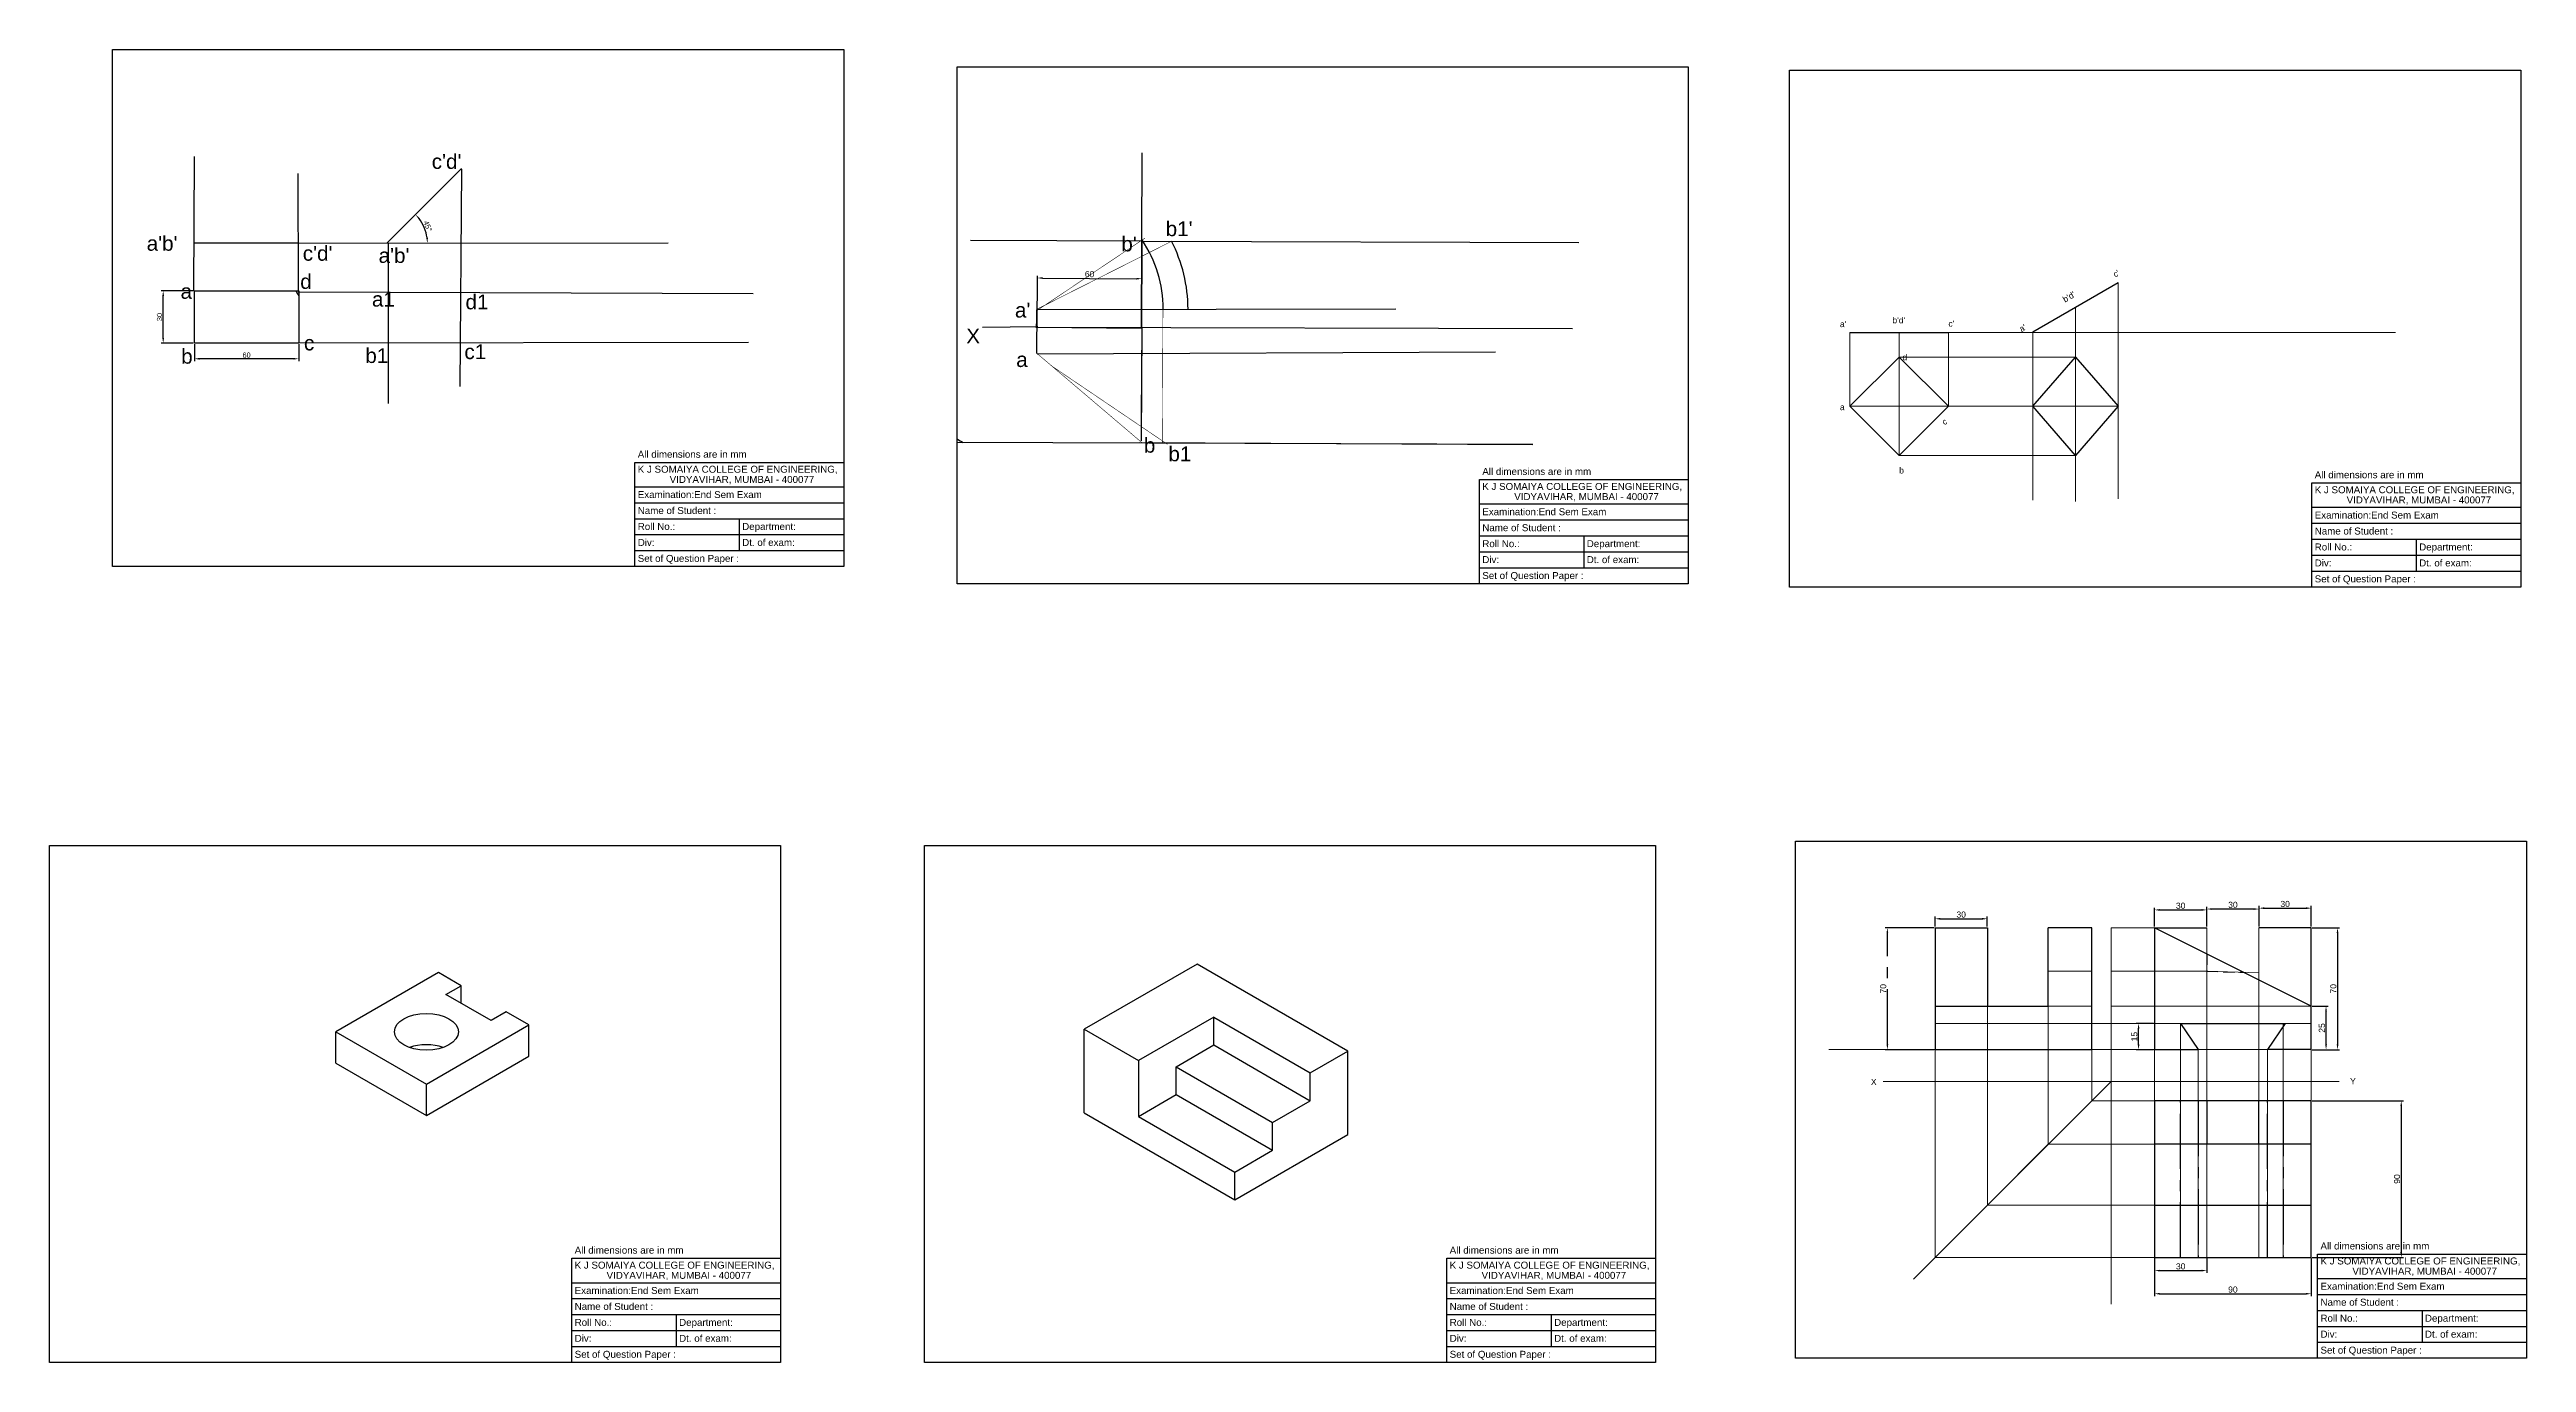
# Model space of a CAD drawing. Header units: millimetres. Extents: x 2649 to 6569, y 570 to 2859.
# Drawn here: x 3602 to 5025, y 1432 to 2186 of the extents above; entities that cross this region are included whole.
import ezdxf

# ---------------------------------------------------------------- set-up
doc = ezdxf.new("R2010")
doc.units = ezdxf.units.MM
doc.linetypes.add('CENTER', pattern=[50.8, 31.75, -6.35, 6.35, -6.35])
doc.linetypes.add('HIDDEN', pattern=[9.525, 6.35, -3.175])
doc.styles.get("Standard").update_dxf_attribs({"font": 'arial.ttf', "height": 3.5})
doc.dimstyles.new('ISO-25', dxfattribs={"dimtxt": 3, "dimasz": 3, "dimexe": 1.25, "dimexo": 0.625, "dimtad": 1, "dimtxsty": 'Standard', "dimcen": 2.5, "dimadec": 0, "dimazin": 0, "dimtfac": 1, "dimtmove": 0, "dimatfit": 3, "dimfxl": 1, "dimarcsym": 0})

# ---------------------------------------------------------------- blocks, each defined once
blk = doc.blocks.new('*D6')
at = {"color": 0, "lineweight": -2, "transparency": 16777216}
for p, q in [((3685.1, 2016.5), (3685.1, 2006.8)), ((3742.1, 2008.1), (3688.1, 2008.1)), ((3745.1, 2016.5), (3745.1, 2006.8))]:
    blk.add_line(p, q, dxfattribs=at)
for points in [[(3688.1, 2008.6), (3688.1, 2007.6), (3685.1, 2008.1)], [(3742.1, 2008.6), (3742.1, 2007.6), (3745.1, 2008.1)]]:
    blk.add_solid(points, dxfattribs=at)
at = {"layer": 'Defpoints', "color": 0, "lineweight": -2, "transparency": 16777216}
for p in [(3685.1, 2017.1), (3685.1, 2008.1), (3745.1, 2017.1)]:
    blk.add_point(p, dxfattribs=at)
at = {"color": 0, "transparency": 16777216, "insert": (3715.1, 2010.2), "char_height": 3, "attachment_point": 5}
blk.add_mtext('60', dxfattribs=at)
blk = doc.blocks.new('*D7')
at = {"color": 0, "lineweight": -2, "transparency": 16777216}
for p, q in [((3684.5, 2047.1), (3666, 2047.1)), ((3667.2, 2020.1), (3667.2, 2044.1)), ((3684.5, 2017.1), (3666, 2017.1))]:
    blk.add_line(p, q, dxfattribs=at)
for points in [[(3666.7, 2044.1), (3667.7, 2044.1), (3667.2, 2047.1)], [(3666.7, 2020.1), (3667.7, 2020.1), (3667.2, 2017.1)]]:
    blk.add_solid(points, dxfattribs=at)
at = {"layer": 'Defpoints', "color": 0, "lineweight": -2, "transparency": 16777216}
for p in [(3667.2, 2047.1), (3685.1, 2047.1), (3685.1, 2017.1)]:
    blk.add_point(p, dxfattribs=at)
at = {"color": 0, "transparency": 16777216, "insert": (3665.1, 2032.1), "char_height": 3, "attachment_point": 5, "rotation": 90}
blk.add_mtext('30', dxfattribs=at)
blk = doc.blocks.new('*D8')
at = {"color": 0, "lineweight": -2, "transparency": 16777216}
blk.add_arc((3795.8, 2074.5), 23.2, 7.5075, 37.6973, dxfattribs=at)
for points in [[(3813.8, 2088.4), (3814.5, 2089), (3812.1, 2091)], [(3819.3, 2077.6), (3818.3, 2077.5), (3819, 2074.6)]]:
    blk.add_solid(points, dxfattribs=at)
at = {"layer": 'Defpoints', "color": 0, "lineweight": -2, "transparency": 16777216}
for p in [(3838.5, 2117.4), (3818.2, 2080.6), (3744.5, 2074.5), (3795.7, 2074.5), (3957.2, 2074.8)]:
    blk.add_point(p, dxfattribs=at)
at = {"color": 0, "lineweight": 30, "transparency": 16777216, "insert": (3819.2, 2084.3), "char_height": 3, "attachment_point": 5, "rotation": 292.6024}
blk.add_mtext('45°', dxfattribs=at)
blk = doc.blocks.new('*D9')
at = {"color": 0, "lineweight": -2, "transparency": 16777216}
for p, q in [((4169.2, 2026.8), (4169.4, 2055.8)), ((4172.4, 2054.5), (4226.4, 2054.1)), ((4229.2, 2026.3), (4229.4, 2055.3))]:
    blk.add_line(p, q, dxfattribs=at)
at = {"color": 0, "lineweight": 30, "transparency": 16777216}
for points in [[(4172.4, 2055), (4172.4, 2054), (4169.4, 2054.5)], [(4226.4, 2054.6), (4226.4, 2053.6), (4229.4, 2054.1)]]:
    blk.add_solid(points, dxfattribs=at)
at = {"layer": 'Defpoints', "color": 0, "lineweight": 30, "transparency": 16777216}
for p in [(4229.4, 2054.1), (4169.2, 2026.2), (4229.2, 2025.7)]:
    blk.add_point(p, dxfattribs=at)
at = {"color": 0, "lineweight": 30, "transparency": 16777216, "insert": (4199.4, 2056.7), "char_height": 3.5, "attachment_point": 5, "rotation": 359.5383}
blk.add_mtext('60', dxfattribs=at)
blk = doc.blocks.new('*D16')
at = {"color": 0, "lineweight": -2, "transparency": 16777216}
for p, q in [((4901.8, 1681.2), (4917.5, 1681.2)), ((4916.3, 1678.2), (4916.3, 1614.2)), ((4901.8, 1611.2), (4917.5, 1611.2))]:
    blk.add_line(p, q, dxfattribs=at)
at = {"color": 0, "lineweight": 9, "transparency": 16777216}
for points in [[(4915.8, 1678.2), (4916.8, 1678.2), (4916.3, 1681.2)], [(4915.8, 1614.2), (4916.8, 1614.2), (4916.3, 1611.2)]]:
    blk.add_solid(points, dxfattribs=at)
at = {"layer": 'Defpoints', "color": 0, "lineweight": 9, "transparency": 16777216}
for p in [(4901.2, 1681.2), (4901.2, 1611.2), (4916.3, 1611.2)]:
    blk.add_point(p, dxfattribs=at)
at = {"color": 0, "lineweight": 9, "transparency": 16777216, "insert": (4913.9, 1646.2), "char_height": 3.5, "attachment_point": 5, "rotation": 90}
blk.add_mtext('70', dxfattribs=at)
blk = doc.blocks.new('*D17')
at = {"color": 0, "lineweight": -2, "transparency": 16777216}
for p, q in [((4871.2, 1681.9), (4871.2, 1693.8)), ((4901.2, 1681.9), (4901.2, 1693.8)), ((4874.2, 1692.5), (4898.2, 1692.5))]:
    blk.add_line(p, q, dxfattribs=at)
at = {"color": 0, "lineweight": 9, "transparency": 16777216}
for points in [[(4874.2, 1693), (4874.2, 1692), (4871.2, 1692.5)], [(4898.2, 1693), (4898.2, 1692), (4901.2, 1692.5)]]:
    blk.add_solid(points, dxfattribs=at)
at = {"layer": 'Defpoints', "color": 0, "lineweight": 9, "transparency": 16777216}
for p in [(4871.2, 1681.2), (4901.2, 1692.5), (4901.2, 1681.2)]:
    blk.add_point(p, dxfattribs=at)
at = {"color": 0, "lineweight": 9, "transparency": 16777216, "insert": (4886.2, 1694.9), "char_height": 3.5, "attachment_point": 5}
blk.add_mtext('30', dxfattribs=at)
blk = doc.blocks.new('*D18')
at = {"color": 0, "lineweight": -2, "transparency": 16777216}
for p, q in [((4841.2, 1681.9), (4841.2, 1693.2)), ((4868.2, 1692), (4844.2, 1692)), ((4871.2, 1681.9), (4871.2, 1693.2))]:
    blk.add_line(p, q, dxfattribs=at)
at = {"color": 0, "lineweight": 9, "transparency": 16777216}
for points in [[(4844.2, 1692.5), (4844.2, 1691.5), (4841.2, 1692)], [(4868.2, 1692.5), (4868.2, 1691.5), (4871.2, 1692)]]:
    blk.add_solid(points, dxfattribs=at)
at = {"layer": 'Defpoints', "color": 0, "lineweight": 9, "transparency": 16777216}
for p in [(4841.2, 1692), (4841.2, 1681.2), (4871.2, 1681.2)]:
    blk.add_point(p, dxfattribs=at)
at = {"color": 0, "lineweight": 9, "transparency": 16777216, "insert": (4856.2, 1694.4), "char_height": 3.5, "attachment_point": 5}
blk.add_mtext('30', dxfattribs=at)
blk = doc.blocks.new('*D19')
at = {"color": 0, "lineweight": -2, "transparency": 16777216}
for p, q in [((4811.2, 1681.9), (4811.2, 1692.7)), ((4814.2, 1691.5), (4838.2, 1691.5)), ((4841.2, 1681.9), (4841.2, 1692.7))]:
    blk.add_line(p, q, dxfattribs=at)
at = {"color": 0, "lineweight": 9, "transparency": 16777216}
for points in [[(4814.2, 1692), (4814.2, 1691), (4811.2, 1691.5)], [(4838.2, 1692), (4838.2, 1691), (4841.2, 1691.5)]]:
    blk.add_solid(points, dxfattribs=at)
at = {"layer": 'Defpoints', "color": 0, "lineweight": 9, "transparency": 16777216}
for p in [(4811.2, 1681.2), (4841.2, 1691.5), (4841.2, 1681.2)]:
    blk.add_point(p, dxfattribs=at)
at = {"color": 0, "lineweight": 9, "transparency": 16777216, "insert": (4826.2, 1693.9), "char_height": 3.5, "attachment_point": 5}
blk.add_mtext('30', dxfattribs=at)
blk = doc.blocks.new('*D20')
at = {"color": 0, "lineweight": -2, "transparency": 16777216}
for p, q in [((4810.5, 1626.2), (4800.7, 1626.2)), ((4802, 1614.2), (4802, 1623.2)), ((4810.5, 1611.2), (4800.7, 1611.2))]:
    blk.add_line(p, q, dxfattribs=at)
at = {"color": 0, "lineweight": 9, "transparency": 16777216}
for points in [[(4801.5, 1623.2), (4802.5, 1623.2), (4802, 1626.2)], [(4801.5, 1614.2), (4802.5, 1614.2), (4802, 1611.2)]]:
    blk.add_solid(points, dxfattribs=at)
at = {"layer": 'Defpoints', "color": 0, "lineweight": 9, "transparency": 16777216}
for p in [(4802, 1626.2), (4811.2, 1626.2), (4811.2, 1611.2)]:
    blk.add_point(p, dxfattribs=at)
at = {"color": 0, "lineweight": 9, "transparency": 16777216, "insert": (4799.6, 1618.7), "char_height": 3.5, "attachment_point": 5, "rotation": 90}
blk.add_mtext('15', dxfattribs=at)
blk = doc.blocks.new('*D21')
at = {"color": 0, "lineweight": -2, "transparency": 16777216}
for p, q in [((4901.8, 1636.2), (4911, 1636.2)), ((4909.7, 1614.2), (4909.7, 1633.2)), ((4901.8, 1611.2), (4911, 1611.2))]:
    blk.add_line(p, q, dxfattribs=at)
at = {"color": 0, "lineweight": 9, "transparency": 16777216}
for points in [[(4909.2, 1633.2), (4910.2, 1633.2), (4909.7, 1636.2)], [(4909.2, 1614.2), (4910.2, 1614.2), (4909.7, 1611.2)]]:
    blk.add_solid(points, dxfattribs=at)
at = {"layer": 'Defpoints', "color": 0, "lineweight": 9, "transparency": 16777216}
for p in [(4901.2, 1636.2), (4909.7, 1636.2), (4901.2, 1611.2)]:
    blk.add_point(p, dxfattribs=at)
at = {"color": 0, "lineweight": 9, "transparency": 16777216, "insert": (4907.3, 1623.7), "char_height": 3.5, "attachment_point": 5, "rotation": 90}
blk.add_mtext('25', dxfattribs=at)
blk = doc.blocks.new('*D22')
at = {"color": 0, "lineweight": -2, "transparency": 16777216}
for p, q in [((4901.8, 1581.9), (4954.1, 1581.9)), ((4952.9, 1578.9), (4952.9, 1494.9)), ((4901.8, 1491.9), (4954.1, 1491.9))]:
    blk.add_line(p, q, dxfattribs=at)
at = {"color": 0, "lineweight": 9, "transparency": 16777216}
for points in [[(4952.4, 1578.9), (4953.4, 1578.9), (4952.9, 1581.9)], [(4952.4, 1494.9), (4953.4, 1494.9), (4952.9, 1491.9)]]:
    blk.add_solid(points, dxfattribs=at)
at = {"layer": 'Defpoints', "color": 0, "lineweight": 9, "transparency": 16777216}
for p in [(4901.2, 1581.9), (4901.2, 1491.9), (4952.9, 1491.9)]:
    blk.add_point(p, dxfattribs=at)
at = {"color": 0, "lineweight": 9, "transparency": 16777216, "insert": (4950.5, 1536.9), "char_height": 3.5, "attachment_point": 5, "rotation": 90}
blk.add_mtext('90', dxfattribs=at)
blk = doc.blocks.new('*D23')
at = {"color": 0, "lineweight": -2, "transparency": 16777216}
for p, q in [((4811.2, 1491.3), (4811.2, 1469.7)), ((4901.2, 1491.3), (4901.2, 1469.7)), ((4814.2, 1471), (4898.2, 1471))]:
    blk.add_line(p, q, dxfattribs=at)
at = {"color": 0, "lineweight": 9, "transparency": 16777216}
for points in [[(4814.2, 1471.5), (4814.2, 1470.5), (4811.2, 1471)], [(4898.2, 1471.5), (4898.2, 1470.5), (4901.2, 1471)]]:
    blk.add_solid(points, dxfattribs=at)
at = {"layer": 'Defpoints', "color": 0, "lineweight": 9, "transparency": 16777216}
for p in [(4811.2, 1491.9), (4901.2, 1491.9), (4901.2, 1471)]:
    blk.add_point(p, dxfattribs=at)
at = {"color": 0, "lineweight": 9, "transparency": 16777216, "insert": (4856.2, 1473.4), "char_height": 3.5, "attachment_point": 5}
blk.add_mtext('90', dxfattribs=at)
blk = doc.blocks.new('*D24')
at = {"color": 0, "lineweight": -2, "transparency": 16777216}
for p, q in [((4811.2, 1491.3), (4811.2, 1483.1)), ((4814.2, 1484.3), (4838.2, 1484.3)), ((4841.2, 1491.3), (4841.2, 1483.1))]:
    blk.add_line(p, q, dxfattribs=at)
at = {"color": 0, "lineweight": 9, "transparency": 16777216}
for points in [[(4814.2, 1484.8), (4814.2, 1483.8), (4811.2, 1484.3)], [(4838.2, 1484.8), (4838.2, 1483.8), (4841.2, 1484.3)]]:
    blk.add_solid(points, dxfattribs=at)
at = {"layer": 'Defpoints', "color": 0, "lineweight": 9, "transparency": 16777216}
for p in [(4811.2, 1491.9), (4841.2, 1491.9), (4841.2, 1484.3)]:
    blk.add_point(p, dxfattribs=at)
at = {"color": 0, "lineweight": 9, "transparency": 16777216, "insert": (4826.2, 1486.7), "char_height": 3.5, "attachment_point": 5}
blk.add_mtext('30', dxfattribs=at)
blk = doc.blocks.new('*D25')
at = {"color": 0, "linetype": 'CENTER', "lineweight": -2, "transparency": 16777216}
for p, q in [((4684.5, 1681.2), (4656.5, 1681.2)), ((4657.7, 1614.2), (4657.7, 1678.2)), ((4684.5, 1611.2), (4656.5, 1611.2))]:
    blk.add_line(p, q, dxfattribs=at)
at = {"color": 0, "linetype": 'CENTER', "lineweight": 9, "transparency": 16777216}
for points in [[(4657.2, 1678.2), (4658.2, 1678.2), (4657.7, 1681.2)], [(4657.2, 1614.2), (4658.2, 1614.2), (4657.7, 1611.2)]]:
    blk.add_solid(points, dxfattribs=at)
at = {"layer": 'Defpoints', "color": 0, "linetype": 'CENTER', "lineweight": 9, "transparency": 16777216}
for p in [(4657.7, 1681.2), (4685.1, 1681.2), (4685.1, 1611.2)]:
    blk.add_point(p, dxfattribs=at)
at = {"color": 0, "linetype": 'CENTER', "lineweight": 9, "transparency": 16777216, "insert": (4655.3, 1646.2), "char_height": 3.5, "attachment_point": 5, "rotation": 90}
blk.add_mtext('70', dxfattribs=at)
blk = doc.blocks.new('*D26')
at = {"color": 0, "lineweight": -2, "transparency": 16777216}
for p, q in [((4685.1, 1681.9), (4685.1, 1687.7)), ((4688.1, 1686.4), (4712.1, 1686.4)), ((4715.1, 1681.9), (4715.1, 1687.7))]:
    blk.add_line(p, q, dxfattribs=at)
at = {"color": 0, "lineweight": 9, "transparency": 16777216}
for points in [[(4688.1, 1686.9), (4688.1, 1685.9), (4685.1, 1686.4)], [(4712.1, 1686.9), (4712.1, 1685.9), (4715.1, 1686.4)]]:
    blk.add_solid(points, dxfattribs=at)
at = {"layer": 'Defpoints', "color": 0, "lineweight": 9, "transparency": 16777216}
for p in [(4685.1, 1681.2), (4715.1, 1686.4), (4715.1, 1681.2)]:
    blk.add_point(p, dxfattribs=at)
at = {"color": 0, "lineweight": 9, "transparency": 16777216, "insert": (4700.1, 1688.8), "char_height": 3.5, "attachment_point": 5}
blk.add_mtext('30', dxfattribs=at)

msp = doc.modelspace()

# ---------------------------------------------------------------- linework, layer by layer
for p, q in [((3638.146, 2185.74), (4058.146, 2185.74)), ((3638.146, 1888.74), (3638.146, 2185.74)), ((4058.146, 2185.74), (4058.146, 1888.74)), ((4123.324, 2175.871), (4543.324, 2175.871)), ((4123.324, 1878.871), (4123.324, 2175.871)), ((4543.324, 2175.871), (4543.324, 1878.871)), ((4601.519, 2173.963), (5021.519, 2173.963)), ((4601.519, 1876.963), (4601.519, 2173.963)), ((5021.519, 2173.963), (5021.519, 1876.963)), ((3684.794, 2047.109), (3685.098, 2124.294)), ((3745.011, 2047.109), (3744.707, 2114.57)), ((3795.712, 2074.454), (3838.517, 2117.438)), ((3938.146, 1948.563), (4058.146, 1948.563)), ((3938.146, 1888.74), (3938.146, 1948.563)), ((4058.146, 1943.74), (4058.146, 1888.74)), ((4423.324, 1938.694), (4543.324, 1938.694)), ((4423.324, 1878.871), (4423.324, 1938.694)), ((4901.519, 1936.786), (5021.519, 1936.786)), ((4901.519, 1876.963), (4901.519, 1936.786)), ((3938.146, 1934.573), (4058.146, 1934.573)), ((3938.146, 1925.406), (4058.146, 1925.406)), ((4423.324, 1924.704), (4543.324, 1924.704)), ((4543.324, 1933.871), (4543.324, 1878.871)), ((4901.519, 1922.796), (5021.519, 1922.796)), ((5021.519, 1931.963), (5021.519, 1876.963)), ((3938.146, 1916.24), (4058.146, 1916.24)), ((3938.146, 1907.073), (4058.146, 1907.073)), ((3998.146, 1916.24), (3998.146, 1897.906)), ((4423.324, 1915.537), (4543.324, 1915.537)), ((4901.519, 1913.63), (5021.519, 1913.63)), ((3938.146, 1897.906), (4058.146, 1897.906)), ((4423.324, 1906.371), (4543.324, 1906.371)), ((4423.324, 1897.204), (4543.324, 1897.204)), ((4483.324, 1906.371), (4483.324, 1888.037)), ((4901.519, 1904.463), (5021.519, 1904.463)), ((4901.519, 1895.296), (5021.519, 1895.296)), ((4961.519, 1904.463), (4961.519, 1886.13)), ((4058.146, 1888.74), (3638.146, 1888.74)), ((4058.146, 1888.74), (3938.146, 1888.74)), ((4543.324, 1878.871), (4123.324, 1878.871)), ((4423.324, 1888.037), (4543.324, 1888.037)), ((4543.324, 1878.871), (4423.324, 1878.871)), ((4901.519, 1886.13), (5021.519, 1886.13)), ((5021.519, 1876.963), (4601.519, 1876.963)), ((5021.519, 1876.963), (4901.519, 1876.963)), ((3601.912, 1728.531), (4021.912, 1728.531)), ((3601.912, 1431.531), (3601.912, 1728.531)), ((4021.912, 1728.531), (4021.912, 1431.531)), ((4104.576, 1728.531), (4524.576, 1728.531)), ((4104.576, 1431.531), (4104.576, 1728.531)), ((4524.576, 1728.531), (4524.576, 1431.531)), ((4604.83, 1730.934), (5024.83, 1730.934)), ((4604.83, 1433.934), (4604.83, 1730.934)), ((5024.83, 1730.934), (5024.83, 1433.934)), ((3901.912, 1491.354), (4021.912, 1491.354)), ((3901.912, 1431.531), (3901.912, 1491.354)), ((4404.576, 1491.354), (4524.576, 1491.354)), ((4404.576, 1431.531), (4404.576, 1491.354)), ((4904.83, 1493.757), (5024.83, 1493.757)), ((4904.83, 1433.934), (4904.83, 1493.757)), ((3901.912, 1477.364), (4021.912, 1477.364)), ((3901.912, 1468.198), (4021.912, 1468.198)), ((4404.576, 1477.364), (4524.576, 1477.364)), ((4404.576, 1468.198), (4524.576, 1468.198)), ((4904.83, 1479.767), (5024.83, 1479.767)), ((4904.83, 1470.6), (5024.83, 1470.6)), ((3901.912, 1459.031), (4021.912, 1459.031)), ((3961.912, 1459.031), (3961.912, 1440.698)), ((4404.576, 1459.031), (4524.576, 1459.031)), ((4464.576, 1459.031), (4464.576, 1440.698)), ((4904.83, 1461.434), (5024.83, 1461.434)), ((4904.83, 1452.267), (5024.83, 1452.267)), ((4964.83, 1461.434), (4964.83, 1443.1)), ((3901.912, 1449.864), (4021.912, 1449.864)), ((3901.912, 1440.698), (4021.912, 1440.698)), ((4404.576, 1449.864), (4524.576, 1449.864)), ((4404.576, 1440.698), (4524.576, 1440.698)), ((4904.83, 1443.1), (5024.83, 1443.1)), ((4021.912, 1431.531), (3601.912, 1431.531)), ((4021.912, 1431.531), (3901.912, 1431.531)), ((4524.576, 1431.531), (4104.576, 1431.531)), ((4524.576, 1431.531), (4404.576, 1431.531)), ((5024.83, 1433.934), (4604.83, 1433.934)), ((5024.83, 1433.934), (4904.83, 1433.934))]:
    msp.add_line(p, q)
at = {"lineweight": -2}
for p, q in [((4229.17, 2025.703), (4229.579, 2126.376)), ((4229.337, 2025.912), (4229.532, 2075.912)), ((4741.203, 2023.582), (4790.193, 2051.866)), ((4169.172, 2026.186), (4169.082, 2036.186)), ((4169.232, 2035.885), (4169.273, 2035.885)), ((4229.212, 2036.015), (4229.376, 2036.015)), ((4169.744, 2026.403), (4137.863, 2026.157)), ((4169.172, 2026.186), (4476.813, 2025.564)), ((4169.172, 2026.186), (4229.17, 2025.703)), ((4229.337, 2025.912), (4228.935, 1960.914)), ((4229.337, 2025.912), (4229.092, 1974.695)), ((4636.191, 2023.253), (4692.76, 2023.253)), ((4242.675, 1959.978), (4242.677, 1959.627))]:
    msp.add_line(p, q, dxfattribs=at)
at = {"lineweight": 30}
for p, q in [((3838.639, 2117.029), (3837.685, 1992.165)), ((3684.553, 2074.655), (3744.887, 2074.655)), ((3796.348, 2074.772), (3796.348, 1982.316)), ((4169.082, 2036.186), (4168.96, 2011.186)), ((4168.978, 2025.888), (4169.232, 2035.885)), ((4741.203, 1980.792), (4765.698, 2009.076)), ((4765.698, 2009.076), (4790.193, 1980.792)), ((4765.698, 1952.508), (4741.203, 1980.792)), ((4790.193, 1980.792), (4765.698, 1952.508)), ((4811.154, 1681.247), (4811.154, 1611.247)), ((4901.154, 1636.247), (4811.154, 1681.247)), ((4811.154, 1681.247), (4841.154, 1681.247)), ((4901.154, 1681.247), (4871.154, 1681.247)), ((4901.154, 1611.247), (4901.154, 1681.247)), ((3825.314, 1655.48), (3766.424, 1621.48)), ((3838.304, 1647.98), (3825.314, 1655.48)), ((4261.226, 1660.401), (4196.274, 1622.901)), ((4347.828, 1610.401), (4261.226, 1660.401)), ((3829.644, 1642.98), (3838.304, 1647.98)), ((3855.625, 1627.98), (3829.644, 1642.98)), ((3838.304, 1637.98), (3838.304, 1647.98)), ((3818.386, 1591.48), (3877.275, 1625.48)), ((3864.285, 1632.98), (3855.625, 1627.98)), ((3877.275, 1625.48), (3864.285, 1632.98)), ((3877.275, 1607.48), (3877.275, 1625.48)), ((4196.274, 1574.901), (4196.274, 1622.901)), ((4196.274, 1622.901), (4227.451, 1604.901)), ((4270.752, 1629.901), (4227.451, 1604.901)), ((4270.752, 1629.901), (4326.178, 1597.901)), ((4270.752, 1613.901), (4270.752, 1629.901)), ((4826.154, 1626.247), (4886.154, 1626.247)), ((4826.154, 1626.247), (4836.154, 1611.247)), ((4886.154, 1626.247), (4876.154, 1611.247)), ((3766.424, 1603.48), (3766.424, 1621.48)), ((3766.424, 1621.48), (3818.386, 1591.48)), ((4249.101, 1601.401), (4270.752, 1613.901)), ((4270.752, 1613.901), (4326.178, 1581.901)), ((4326.178, 1597.901), (4347.828, 1610.401)), ((4347.828, 1562.401), (4347.828, 1610.401)), ((4811.154, 1611.247), (4836.154, 1611.247)), ((4901.154, 1611.247), (4876.154, 1611.247)), ((3766.424, 1603.48), (3818.386, 1573.48)), ((3818.386, 1573.48), (3877.275, 1607.48)), ((4227.451, 1604.901), (4227.451, 1572.901)), ((4249.101, 1601.401), (4304.527, 1569.401)), ((4249.101, 1585.401), (4249.101, 1601.401)), ((4326.178, 1581.901), (4326.178, 1597.901)), ((3818.386, 1573.48), (3818.386, 1591.48)), ((4227.451, 1572.901), (4249.101, 1585.401)), ((4249.101, 1585.401), (4304.527, 1553.401)), ((4304.527, 1569.401), (4326.178, 1581.901)), ((4196.274, 1574.901), (4282.876, 1524.901)), ((4227.451, 1572.901), (4282.876, 1540.901)), ((4304.527, 1553.401), (4304.527, 1569.401)), ((4282.876, 1524.901), (4347.828, 1562.401)), ((4282.876, 1540.901), (4304.527, 1553.401)), ((4282.876, 1524.901), (4282.876, 1540.901)), ((4282.876, 1524.901), (4282.876, 1540.901))]:
    msp.add_line(p, q, dxfattribs=at)
at = {"transparency": 33554559}
msp.add_line((3744.517, 2074.454), (3957.246, 2074.772), dxfattribs=at)
at = {"lineweight": -2, "transparency": 33554495}
for p, q in [((4230.157, 2075.663), (4130.936, 2076.053)), ((4229.768, 2075.663), (4480.377, 2074.877)), ((4169.366, 2010.998), (4432.526, 2012.173))]:
    msp.add_line(p, q, dxfattribs=at)
at = {"lineweight": 9}
for p, q in [((4790.193, 2051.866), (4741.203, 2023.582)), ((4790.193, 2051.866), (4790.193, 1927.715)), ((4765.698, 2037.724), (4765.698, 1926.198)), ((4636.191, 1980.792), (4636.191, 2023.253)), ((4636.191, 2023.253), (4636.191, 2023.253)), ((4692.76, 2023.253), (4636.191, 2023.253)), ((4664.475, 2009.076), (4664.475, 2023.253)), ((4692.76, 1980.792), (4692.76, 2023.253)), ((4692.76, 2023.253), (4949.653, 2023.253)), ((4741.203, 2023.582), (4741.203, 2023.582)), ((4741.203, 2023.582), (4741.203, 1926.956)), ((4664.475, 1952.508), (4664.475, 2009.076)), ((4664.475, 2009.076), (4765.698, 2009.076)), ((4636.191, 1980.792), (4790.193, 1980.792)), ((4664.475, 1952.508), (4765.698, 1952.508)), ((4786.281, 1593.022), (4786.281, 1681.247)), ((4786.281, 1681.247), (4786.281, 1464.945)), ((4841.154, 1681.247), (4811.154, 1681.247)), ((4841.154, 1681.247), (4841.154, 1656.247)), ((4871.143, 1655.431), (4871.154, 1681.247)), ((4901.154, 1681.247), (4871.154, 1681.247)), ((4841.154, 1656.247), (4871.143, 1655.431)), ((4811.154, 1611.247), (4811.154, 1626.247)), ((4811.154, 1626.247), (4901.154, 1626.247)), ((4901.154, 1626.247), (4886.154, 1626.247)), ((4901.154, 1611.247), (4901.154, 1636.247)), ((4811.154, 1611.247), (4901.154, 1611.247)), ((4655.283, 1593.022), (4917.28, 1593.022))]:
    msp.add_line(p, q, dxfattribs=at)
at = {"lineweight": 30, "transparency": 33554559}
for p, q in [((3744.517, 2046.495), (4006.214, 2045.542)), ((3744.835, 2017.265), (4003.353, 2017.583))]:
    msp.add_line(p, q, dxfattribs=at)
at = {"lineweight": 30, "transparency": 33554495}
msp.add_line((4168.978, 2036.473), (4375.264, 2036.863), dxfattribs=at)
at = {"lineweight": 9, "transparency": 33554687}
for p, q in [((4685.136, 1491.876), (4685.136, 1681.247)), ((4685.136, 1636.247), (4685.136, 1681.247)), ((4715.136, 1681.247), (4685.136, 1681.247)), ((4715.136, 1521.876), (4715.136, 1681.247)), ((4715.136, 1681.247), (4715.136, 1521.876)), ((4750.136, 1556.876), (4750.136, 1681.247)), ((4750.136, 1681.247), (4750.136, 1556.876)), ((4775.136, 1681.247), (4750.136, 1681.247)), ((4775.136, 1581.876), (4775.136, 1681.247)), ((4811.154, 1681.247), (4786.281, 1681.247)), ((4811.154, 1626.247), (4811.154, 1681.247)), ((4841.154, 1656.247), (4841.154, 1507.995)), ((4871.143, 1655.431), (4871.081, 1510.917)), ((4685.136, 1611.247), (4685.136, 1636.247)), ((4685.136, 1611.247), (4685.136, 1636.247)), ((4775.136, 1636.247), (4685.136, 1636.247)), ((4811.154, 1626.247), (4685.136, 1626.247)), ((4685.136, 1611.247), (4685.136, 1626.247)), ((4901.154, 1636.247), (4786.281, 1636.247)), ((4811.154, 1611.247), (4811.154, 1626.247)), ((4826.154, 1626.247), (4826.154, 1499.635)), ((4885.149, 1625.667), (4885.149, 1501.725)), ((4811.154, 1611.247), (4624.061, 1611.247)), ((4624.061, 1611.247), (4811.154, 1611.247)), ((4811.154, 1611.247), (4811.154, 1512.174)), ((4836.154, 1611.247), (4836.154, 1513.01)), ((4876.154, 1513.846), (4876.154, 1611.247)), ((4901.154, 1611.247), (4901.154, 1503.397)), ((4786.281, 1593.022), (4672.682, 1479.423)), ((4811.154, 1581.876), (4775.136, 1581.876)), ((4811.154, 1581.876), (4841.154, 1581.876)), ((4750.136, 1556.876), (4715.136, 1521.876)), ((4811.154, 1556.876), (4750.136, 1556.876)), ((4811.154, 1556.876), (4811.154, 1556.876)), ((4826.154, 1556.876), (4836.154, 1556.876)), ((4715.136, 1521.876), (4685.136, 1491.876)), ((4811.154, 1521.876), (4715.136, 1521.876)), ((4811.154, 1491.876), (4811.154, 1521.876)), ((4836.154, 1513.01), (4836.154, 1491.876)), ((4871.081, 1510.917), (4871.081, 1491.876)), ((4876.154, 1513.846), (4876.154, 1491.876)), ((4841.154, 1507.995), (4841.154, 1491.876)), ((4885.149, 1501.725), (4885.149, 1491.876)), ((4811.154, 1491.876), (4685.136, 1491.876)), ((4836.154, 1491.876), (4826.154, 1491.876)), ((4885.149, 1491.876), (4876.154, 1491.876))]:
    msp.add_line(p, q, dxfattribs=at)
at = {"lineweight": 30, "transparency": 33554687}
for p, q in [((4685.136, 1681.247), (4685.136, 1611.247)), ((4685.136, 1681.247), (4715.136, 1681.247)), ((4715.136, 1681.247), (4715.136, 1636.247)), ((4750.136, 1636.247), (4750.136, 1681.247)), ((4775.136, 1681.247), (4750.136, 1681.247)), ((4775.136, 1611.247), (4775.136, 1681.247)), ((4685.136, 1636.247), (4750.136, 1636.247)), ((4685.136, 1611.247), (4775.136, 1611.247)), ((4901.154, 1581.876), (4811.154, 1581.876)), ((4811.154, 1581.876), (4811.154, 1491.876)), ((4841.154, 1581.876), (4841.154, 1556.876)), ((4871.154, 1556.876), (4871.112, 1581.876)), ((4901.154, 1491.876), (4901.154, 1581.876)), ((4841.154, 1556.876), (4811.154, 1556.876)), ((4871.154, 1556.876), (4841.154, 1556.876)), ((4901.101, 1556.876), (4871.101, 1556.876)), ((4811.154, 1521.876), (4901.154, 1521.876)), ((4811.154, 1491.876), (4901.154, 1491.876))]:
    msp.add_line(p, q, dxfattribs=at)
at = {"linetype": 'HIDDEN', "lineweight": 30}
for p, q in [((4841.154, 1666.247), (4841.154, 1656.247)), ((4841.154, 1656.247), (4862.305, 1655.672))]:
    msp.add_line(p, q, dxfattribs=at)
at = {"linetype": 'HIDDEN', "lineweight": 9, "transparency": 33554687}
msp.add_line((4775.136, 1656.247), (4750.136, 1656.247), dxfattribs=at)
at = {"lineweight": 9, "transparency": 33554495}
for p, q in [((4775.136, 1656.247), (4750.136, 1656.247)), ((4841.154, 1656.247), (4786.281, 1656.247)), ((4685.136, 1626.247), (4811.154, 1626.247)), ((4811.154, 1512.174), (4811.154, 1471.579)), ((4826.154, 1499.635), (4826.154, 1491.876)), ((4901.154, 1503.397), (4901.154, 1473.668))]:
    msp.add_line(p, q, dxfattribs=at)
at = {"linetype": 'CENTER', "lineweight": 9, "transparency": 33554687}
for p, q in [((4775.136, 1656.247), (4775.136, 1656.247)), ((4775.136, 1626.247), (4685.136, 1626.247)), ((4685.136, 1626.247), (4775.136, 1626.247))]:
    msp.add_line(p, q, dxfattribs=at)
at = {"lineweight": 5, "transparency": 33554495}
for p, q in [((4811.154, 1626.247), (4826.154, 1626.247)), ((4886.154, 1626.247), (4901.154, 1626.247)), ((4876.154, 1611.247), (4836.154, 1611.247))]:
    msp.add_line(p, q, dxfattribs=at)
at = {"linetype": 'CENTER', "lineweight": 30, "transparency": 33554687}
for p, q in [((4826.154, 1491.876), (4826.154, 1581.876)), ((4836.154, 1581.876), (4836.154, 1491.876)), ((4876.154, 1491.876), (4876.154, 1581.876)), ((4885.149, 1581.876), (4885.149, 1491.876))]:
    msp.add_line(p, q, dxfattribs=at)
at = {"lineweight": 30, "const_width": 0.3}
msp.add_lwpolyline([(4168.978, 2035.687), (4231.229, 2077.434)], dxfattribs=at)
at = {"lineweight": -2, "const_width": 0.3}
for points in [[(4168.978, 2036.473), (4246.625, 2075.663)], [(4241.531, 2036.473), (4241.165, 1959.632)], [(4169.366, 2010.998), (4229.768, 1959.658)], [(4177.73, 2003.888), (4244.169, 1958.928)]]:
    msp.add_lwpolyline(points, dxfattribs=at)
msp.add_lwpolyline([(3685.098, 2047.109), (3745.098, 2047.109), (3745.098, 2017.109), (3685.098, 2017.109)], close=True)
at = {"lineweight": 30}
msp.add_lwpolyline([(4636.191, 1980.792), (4664.475, 2009.076), (4692.76, 1980.792), (4664.475, 1952.508)], close=True, dxfattribs=at)
at = {"lineweight": -2, "transparency": 33554495}
msp.add_lwpolyline([(4228.192, 1960.053), (4454.099, 1958.873), (4123.09, 1960.053)], dxfattribs=at)
at = {"color": 0, "lineweight": 30}
msp.add_arc((4169.754, 2036.473), 71.907, 0.109527, 33.670999, dxfattribs=at)
at = {"lineweight": -2}
for centre, radius, start, end in [((4168.978, 2036.082), 87, 0.365284, 27.022588), ((4169.754, 2036.473), 71.907, 325.6924, 325.751717), ((4168.978, 2036.082), 87, 238.348696, 240.932208)]:
    msp.add_arc(centre, radius, start, end, dxfattribs=at)
msp.add_arc((3796.984, 2074.137), 60, 206.772887, 210.144679)
at = {"lineweight": 30}
msp.add_ellipse((3818.386, 1621.48), major_axis=(-18.371, 0), ratio=0.57735027, dxfattribs=at)
msp.add_ellipse((3818.386, 1603.48), major_axis=(-18.371, 0), ratio=0.57735027, start_param=4.15479015, end_param=5.26998781, dxfattribs=at)

# ---------------------------------------------------------------- texts
for s, height, p in [('All dimensions are in mm', 4.00791, (3939.824, 1951.245)), ('K J SOMAIYA COLLEGE OF ENGINEERING, ', 4.00791, (3939.824, 1942.638)), ('VIDYAVIHAR, MUMBAI - 400077', 4.00791, (3958.16, 1936.786)), ('All dimensions are in mm', 4.00791, (4425.003, 1941.376)), ('K J SOMAIYA COLLEGE OF ENGINEERING, ', 4.00791, (4425.003, 1932.769)), ('All dimensions are in mm', 4.00791, (4903.197, 1939.469)), ('Examination:End Sem Exam ', 4.00791, (3939.824, 1928.089)), ('Name of Student : ', 4.00791, (3939.824, 1918.922)), ('Examination:End Sem Exam ', 4.00791, (4425.003, 1918.22)), ('VIDYAVIHAR, MUMBAI - 400077', 4.00791, (4443.339, 1926.917)), ('K J SOMAIYA COLLEGE OF ENGINEERING, ', 4.00791, (4903.197, 1930.861)), ('VIDYAVIHAR, MUMBAI - 400077', 4.00791, (4921.534, 1925.009)), ('Roll No.: ', 4.0079, (3939.824, 1909.756)), ('Department: ', 4.00791, (3999.824, 1909.756)), ('Name of Student : ', 4.00791, (4425.003, 1909.053)), ('Examination:End Sem Exam ', 4.00791, (4903.197, 1916.312)), ('Name of Student : ', 4.00791, (4903.197, 1907.146)), ('Set of Question Paper : ', 4.00791, (3939.824, 1891.422)), ('Div: ', 4.0079, (3939.824, 1900.589)), ('Dt. of exam:', 4.00791, (3999.824, 1900.589)), ('Roll No.: ', 4.0079, (4425.003, 1899.886)), ('Div: ', 4.0079, (4425.003, 1890.72)), ('Department: ', 4.00791, (4485.003, 1899.886)), ('Dt. of exam:', 4.00791, (4485.003, 1890.72)), ('Roll No.: ', 4.0079, (4903.197, 1897.979)), ('Div: ', 4.0079, (4903.197, 1888.812)), ('Department: ', 4.00791, (4963.197, 1897.979)), ('Dt. of exam:', 4.00791, (4963.197, 1888.812)), ('Set of Question Paper : ', 4.00791, (4425.003, 1881.553)), ('Set of Question Paper : ', 4.00791, (4903.197, 1879.646)), ('All dimensions are in mm', 4.00791, (3903.59, 1494.037)), ('All dimensions are in mm', 4.00791, (4406.254, 1494.037)), ('All dimensions are in mm', 4.00791, (4906.508, 1496.439)), ('K J SOMAIYA COLLEGE OF ENGINEERING, ', 4.00791, (3903.59, 1485.429)), ('VIDYAVIHAR, MUMBAI - 400077', 4.00791, (3921.926, 1479.577)), ('K J SOMAIYA COLLEGE OF ENGINEERING, ', 4.00791, (4406.254, 1485.429)), ('VIDYAVIHAR, MUMBAI - 400077', 4.00791, (4424.59, 1479.577)), ('K J SOMAIYA COLLEGE OF ENGINEERING, ', 4.00791, (4906.508, 1487.831)), ('VIDYAVIHAR, MUMBAI - 400077', 4.00791, (4924.844, 1481.979)), ('Examination:End Sem Exam ', 4.00791, (3903.59, 1470.88)), ('Name of Student : ', 4.00791, (3903.59, 1461.713)), ('Examination:End Sem Exam ', 4.00791, (4406.254, 1470.88)), ('Name of Student : ', 4.00791, (4406.254, 1461.713)), ('Examination:End Sem Exam ', 4.00791, (4906.508, 1473.283)), ('Name of Student : ', 4.00791, (4906.508, 1464.116)), ('Roll No.: ', 4.0079, (3903.59, 1452.547)), ('Department: ', 4.00791, (3963.59, 1452.547)), ('Roll No.: ', 4.0079, (4406.254, 1452.547)), ('Department: ', 4.00791, (4466.254, 1452.547)), ('Roll No.: ', 4.0079, (4906.508, 1454.949)), ('Department: ', 4.00791, (4966.508, 1454.949)), ('Set of Question Paper : ', 4.00791, (3903.59, 1434.213)), ('Div: ', 4.0079, (3903.59, 1443.38)), ('Dt. of exam:', 4.00791, (3963.59, 1443.38)), ('Set of Question Paper : ', 4.00791, (4406.254, 1434.213)), ('Div: ', 4.0079, (4406.254, 1443.38)), ('Dt. of exam:', 4.00791, (4466.254, 1443.38)), ('Set of Question Paper : ', 4.00791, (4906.508, 1436.616)), ('Div: ', 4.0079, (4906.508, 1445.783)), ('Dt. of exam:', 4.00791, (4966.508, 1445.783))]:
    msp.add_text(s, height=height).set_placement(p)
at = {"lineweight": 9}
for s, p in [('X', (4648.235, 1590.951)), ('Y', (4923.498, 1591.365))]:
    msp.add_text(s, height=3.5, dxfattribs=at).set_placement(p)
at = {"char_height": 8.5, "attachment_point": 1}
for s, insert in [("c'd'", (3821.468, 2125.668)), ("a'b'", (3657.709, 2078.645)), ("c'd'", (3747.379, 2072.926)), ("a'b'", (3790.942, 2071.656)), ('a', (3677.191, 2051.06)), ('d', (3745.93, 2056.733)), ('a1', (3787.126, 2046.556)), ('d1', (3840.865, 2045.002)), ('b', (3677.516, 2013.783)), ('c', (3748.052, 2021.411)), ('b1', (3783.311, 2014.183)), ('c1', (3840.229, 2016.408))]:
    msp.add_mtext_dynamic_manual_height_columns(s, width=12.77326, gutter_width=42.5, heights=[0], dxfattribs=dict(at, insert=insert))
at = {"lineweight": -2, "char_height": 8.5, "attachment_point": 1}
for s, insert in [("b'", (4217.606, 2078.285)), ("b1'", (4243.096, 2087.043)), ("a'", (4156.501, 2040.294)), ('X', (4128.544, 2025.422)), ('a', (4157.237, 2011.867)), ('b', (4230.545, 1962.671)), ('b1', (4244.672, 1957.718))]:
    msp.add_mtext_dynamic_manual_height_columns(s, width=10.79043, gutter_width=42.5, heights=[0], dxfattribs=dict(at, insert=insert))
at = {"lineweight": 9, "char_height": 3.5, "attachment_point": 1, "rotation": 30}
for s, insert in [("c'", (4786.821, 2057.706)), ("b'd'", (4757.96, 2043.348)), ("a'", (4732.927, 2026.334)), ('c', (4688.564, 1972.892))]:
    msp.add_mtext_dynamic_manual_height_columns(s, width=11.31988, gutter_width=17.5, heights=[0], dxfattribs=dict(at, insert=insert))
at = {"lineweight": 9, "char_height": 3.5, "attachment_point": 1}
for s, insert in [("a'", (4630.4, 2029.774)), ("b'd'", (4660.586, 2031.992)), ("c'", (4692.76, 2029.996)), ('d', (4666.383, 2010.726)), ('a', (4630.4, 1982.084)), ('b', (4664.475, 1945.721))]:
    msp.add_mtext_dynamic_manual_height_columns(s, width=11.31988, gutter_width=17.5, heights=[0], dxfattribs=dict(at, insert=insert))

# ---------------------------------------------------------------- dimensions: what is measured, and where the dimension line sits
at = {"lineweight": 30}
dim = msp.add_angular_dim_2l(base=(3818.164, 2080.567), line1=((3744.517, 2074.454), (3957.246, 2074.772)), line2=((3795.712, 2074.454), (3838.517, 2117.438)), dimstyle='ISO-25', dxfattribs=at)
dim.commit()
dim.dimension.update_dxf_attribs({"geometry": '*D8', "text_midpoint": (3819.169, 2084.265)})
dim = msp.add_aligned_dim(p1=(4169.172, 2026.186), p2=(4229.17, 2025.703), distance=28.359, dimstyle='ISO-25', dxfattribs=at)
dim.commit()
dim.dimension.update_dxf_attribs({"geometry": '*D9', "text_midpoint": (4199.419, 2056.714)})
dim = msp.add_linear_dim(base=(3667.248, 2047.109), p1=(3685.098, 2017.109), p2=(3685.098, 2047.109), angle=90, dimstyle='ISO-25')
dim.commit()
dim.dimension.update_dxf_attribs({"geometry": '*D7', "text_midpoint": (3665.09, 2032.109)})
dim = msp.add_linear_dim(base=(3685.098, 2008.051), p1=(3745.098, 2017.109), p2=(3685.098, 2017.109), dimstyle='ISO-25')
dim.commit()
dim.dimension.update_dxf_attribs({"geometry": '*D6', "text_midpoint": (3715.098, 2010.208)})
at = {"lineweight": 9}
for base, p1, p2, picture, middle in [((4841.154, 1691.472), (4811.154, 1681.247), (4841.154, 1681.247), '*D19', (4826.154, 1693.885)), ((4841.154, 1691.995), (4871.154, 1681.247), (4841.154, 1681.247), '*D18', (4856.154, 1694.408)), ((4901.154, 1692.518), (4871.154, 1681.247), (4901.154, 1681.247), '*D17', (4886.154, 1694.931))]:
    dim = msp.add_linear_dim(base=base, p1=p1, p2=p2, dimstyle='ISO-25', dxfattribs=at)
    dim.commit()
    dim.dimension.update_dxf_attribs({"geometry": picture, "text_midpoint": middle})
at = {"linetype": 'CENTER', "lineweight": 9, "transparency": 33554687}
dim = msp.add_linear_dim(base=(4657.749, 1681.247), p1=(4685.136, 1611.247), p2=(4685.136, 1681.247), angle=90, dimstyle='ISO-25', dxfattribs=at)
dim.commit()
dim.dimension.update_dxf_attribs({"geometry": '*D25', "text_midpoint": (4655.337, 1646.247)})
at = {"lineweight": 9, "transparency": 33554687}
for base, p1, p2, picture, middle in [((4715.136, 1686.426), (4685.136, 1681.247), (4715.136, 1681.247), '*D26', (4700.136, 1688.839)), ((4901.154, 1470.957), (4811.154, 1491.876), (4901.154, 1491.876), '*D23', (4856.154, 1473.369)), ((4841.154, 1484.326), (4811.154, 1491.876), (4841.154, 1491.876), '*D24', (4826.154, 1486.739))]:
    dim = msp.add_linear_dim(base=base, p1=p1, p2=p2, dimstyle='ISO-25', dxfattribs=at)
    dim.commit()
    dim.dimension.update_dxf_attribs({"geometry": picture, "text_midpoint": middle})
at = {"lineweight": 9}
for base, p1, p2, picture, middle in [((4916.276, 1611.247), (4901.154, 1681.247), (4901.154, 1611.247), '*D16', (4913.864, 1646.247)), ((4801.976, 1626.247), (4811.154, 1611.247), (4811.154, 1626.247), '*D20', (4799.564, 1618.747)), ((4909.737, 1636.247), (4901.154, 1611.247), (4901.154, 1636.247), '*D21', (4907.325, 1623.747))]:
    dim = msp.add_linear_dim(base=base, p1=p1, p2=p2, angle=90, dimstyle='ISO-25', dxfattribs=at)
    dim.commit()
    dim.dimension.update_dxf_attribs({"geometry": picture, "text_midpoint": middle})
at = {"lineweight": 9, "transparency": 33554687}
dim = msp.add_linear_dim(base=(4952.864, 1491.876), p1=(4901.154, 1581.876), p2=(4901.154, 1491.876), angle=90, dimstyle='ISO-25', dxfattribs=at)
dim.commit()
dim.dimension.update_dxf_attribs({"geometry": '*D22', "text_midpoint": (4950.452, 1536.876)})

doc.saveas('drawing.dxf')
